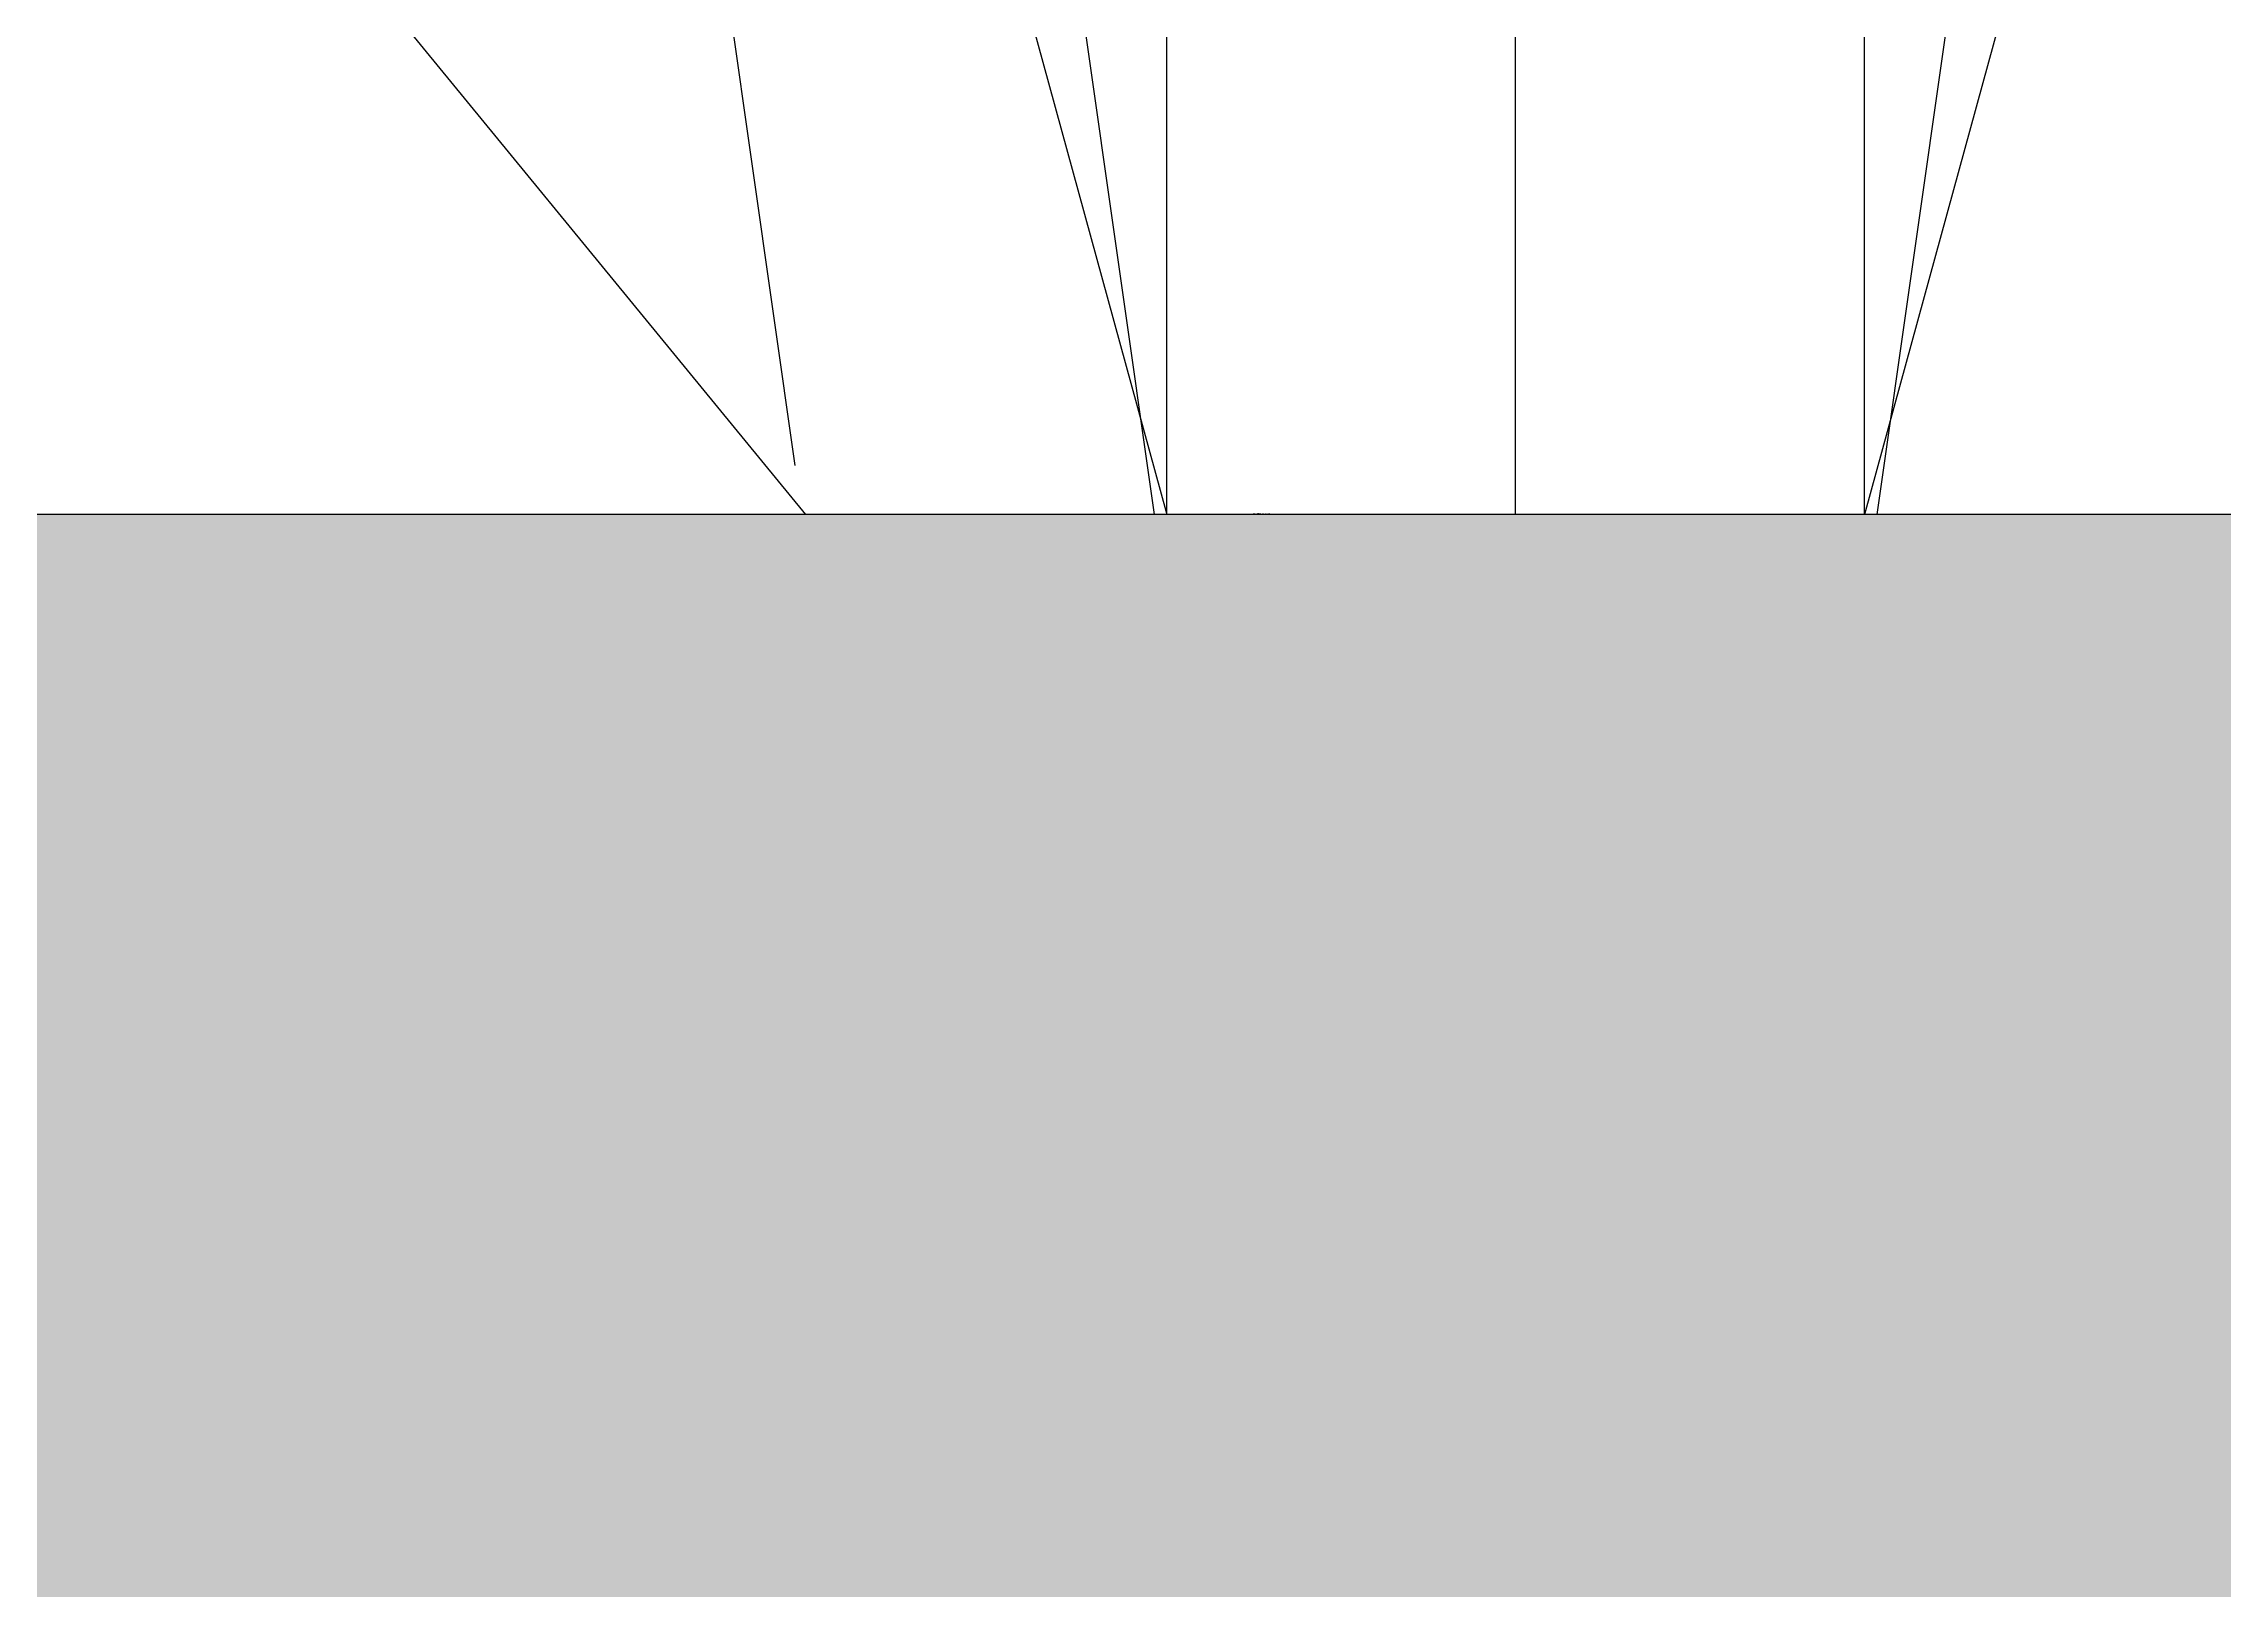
# Model space of a CAD drawing. Header units: inches. Extents: x 0.1 to 52.8, y 2 to 15.4.
# Drawn here: x 20.34 to 20.435, y 7.9431 to 8.0105 of the extents above; entities that cross this region are included whole.
import ezdxf

# ---------------------------------------------------------------- set-up
doc = ezdxf.new("R2010")
doc.units = ezdxf.units.IN
doc.header["$MEASUREMENT"] = 0
doc.layers.add('Conditions', color=1, linetype='Continuous')
doc.styles.get("Standard").update_dxf_attribs({"font": 'arial.ttf'})

# ---------------------------------------------------------------- blocks, each defined once
blk = doc.blocks.new('CARPET')
at = {"layer": 'Conditions'}
h = blk.add_hatch(dxfattribs=at)
h.set_pattern_fill('EXPAND', color=256, scale=0.125, style=0)
h.set_pattern_definition([(30, (-2.21743, -8.57212), (2e-11, 0.075), [0.0625, -0.0125]), (330, (-2.21743, -8.57212), (0.0649519, 0.0375), [0.0625, -0.0125]), (330, (-2.1633, -8.54087), (0.0649519, 0.0375), [0.0625, -0.0125]), (30, (-2.1633, -8.52837), (2e-11, 0.075), [0.0625, -0.0125])])
h.paths.add_polyline_path([(0.706448, 0.058212), (0.504155, 0.058212), (0.330532, 0.058212), (0, 0.058212), (0, 0), (4.989366, 0), (4.989366, 0.058212)])
blk.add_line((0.706448, 0.058212), (4.989366, 0.058212), dxfattribs=at)
for points in [[(2.814678, 0.115246), (2.830303, 0.058212)], [(2.876328, 0.115246), (2.860703, 0.058212)], [(2.923203, 0.115246), (2.876448, 0.058212)], [(2.830303, 0.058212), (2.830303, 0.11306)], [(2.860703, 0.058212), (2.860703, 0.11306)], [(2.88442, 0.11306), (2.876905, 0.060357)], [(2.82514, 0.090615), (2.82976, 0.058212)], [(2.845503, 0.058212), (2.845503, 0.090615)], [(2.865866, 0.090615), (2.861246, 0.058212)], [(2.856066, 0.058212), (3.539705, 0.058212)]]:
    blk.add_lwpolyline(points, dxfattribs=at)
at = {"layer": 'Conditions', "insert": (2.85622, 0.058285), "char_height": 0.00004777, "width": 0.00108974, "attachment_point": 1}
blk.add_mtext('{\\fArial|b0|i0|c0|p34;BALCO TOOTHBRUSH}', dxfattribs=at)

msp = doc.modelspace()

# ---------------------------------------------------------------- block references
at = {"layer": 'Conditions', "xscale": -1}
msp.add_blockref('CARPET', (23.249662, 7.931775), dxfattribs=at)

doc.saveas('drawing.dxf')
